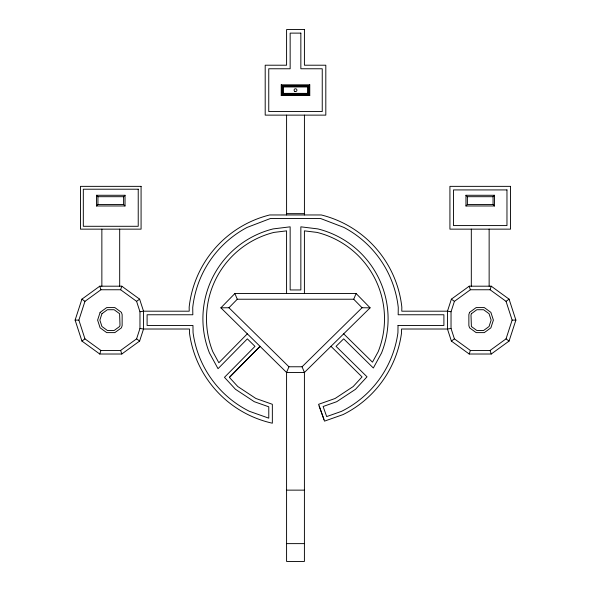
<?xml version="1.0" encoding="UTF-8"?>
<svg xmlns="http://www.w3.org/2000/svg" width="591" height="591" viewBox="0 0 591 591"><rect width="100%" height="100%" fill="white"/><g stroke="black" fill="none" stroke-linecap="round" stroke-linejoin="round"><path stroke-width="0.89" d="M75.116 320.108L81.927 299.149L99.753 286.192L121.79 286.192L139.616 299.149L143.532 311.191L143.532 329.017L139.616 341.066L121.79 354.016L99.753 354.016L81.927 341.066L75.116 320.108L78.869 320.108L84.956 301.351L100.913 289.76L120.63 289.76L136.587 301.351L139.964 311.76L139.964 328.456L136.587 338.857L120.63 350.448L100.913 350.448L84.956 338.857L78.869 320.108M99.753 354.016L100.913 350.448M120.63 289.76L121.79 286.192M451.384 299.149L447.468 311.191L447.468 329.017L451.384 341.066L469.21 354.016L491.247 354.016L509.073 341.066L515.884 320.108L509.073 299.149L491.247 286.192L469.21 286.192L451.384 299.149L454.413 301.351L470.37 289.76L490.087 289.76L506.044 301.351L512.131 320.108L506.044 338.857L490.087 350.448L470.37 350.448L454.413 338.857L451.036 328.456L451.036 311.76L454.413 301.351M469.21 354.016L470.37 350.448M490.087 289.76L491.247 286.192M220.886 307.822L228.939 307.748L288.918 366.767L286.583 372.47L286.583 561.45L304.409 561.45L304.409 372.47L302.075 366.767L362.054 307.748L370.114 307.822L356.114 293.528L234.886 293.528L220.886 307.822L286.583 372.47L304.409 372.47L370.114 307.822M228.939 307.748L237.279 299.231L353.714 299.231L356.114 293.528M247.319 333.834L218.855 362.756L212.782 351.638A89.005 89.005 0 0 1 274.025 232.396L286.583 230.859L286.583 293.528M229.389 377.405L260.025 346.333L229.389 377.405L237.789 386.536L255.844 398.46L272.348 404.296L272.348 423.208A106.971 106.971 0 0 1 189.497 333.117L189.445 329.017L143.532 329.017L139.964 328.456M96.51 205.971L97.936 204.545L123.608 204.545L125.033 205.971L125.033 195.274L96.51 195.274L96.51 205.971L125.033 205.971M96.51 195.274L97.936 196.7L123.608 196.7L125.033 195.274M281.242 95.513L281.951 94.804L309.049 94.804L309.765 95.513L309.765 84.816L281.242 84.816L281.242 95.513L309.765 95.513M282.668 94.087L283.377 93.378L307.623 93.378L308.339 94.087L308.339 86.242L282.668 86.242L282.668 94.087L308.339 94.087M282.668 86.242L283.377 86.958L307.623 86.958L308.339 86.242M281.242 84.816L281.951 85.532L309.049 85.532L309.765 84.816M465.967 205.971L467.392 204.545L493.064 204.545L494.49 205.971L494.49 195.274L465.967 195.274L465.967 205.971L494.49 205.971M465.967 195.274L467.392 196.7L493.064 196.7L494.49 195.274M81.927 341.066L84.956 338.857M136.587 301.351L139.616 299.149M451.384 341.066L454.413 338.857M506.044 301.351L509.073 299.149M319.162 406.002L323.979 419.425M139.964 311.76L143.532 311.191L189.216 311.191L189.164 307.128A106.971 106.971 0 0 1 269.695 214.961L321.305 214.961A106.971 106.971 0 0 1 401.836 307.172L401.784 311.191L447.468 311.191L451.036 311.76M451.036 328.456L447.468 329.017L401.548 329.017L401.496 333.169A106.971 106.971 0 0 1 343.09 414.572L324.503 421.132L318.571 404.318L335.097 398.489L353.159 386.573L362.054 376.918L330.975 346.333M286.591 213.654L304.417 213.654M512.131 320.108L515.884 320.108M288.918 366.767L302.075 366.767M286.583 490.138L304.409 490.138M286.583 543.624L304.409 543.624M506.044 338.857L509.073 341.066M81.927 299.149L84.956 301.351M136.587 338.857L139.616 341.066M343.681 333.834L372.47 362.157L378.203 351.675A89.005 89.005 0 0 0 316.975 232.396L304.409 230.859L304.409 293.528M353.714 299.231L362.054 307.748M234.886 293.528L237.279 299.231M469.21 286.192L470.37 289.76M490.087 350.448L491.247 354.016M99.753 286.192L100.913 289.76M120.63 350.448L121.79 354.016M493.064 196.7L493.064 204.545M489.141 229.145L489.141 286.192M471.315 229.145L471.315 286.192M467.392 196.7L467.392 204.545M309.049 85.532L309.049 94.804M307.623 86.958L307.623 93.378M304.417 115.127L304.417 214.961M286.591 115.127L286.591 214.961M283.377 86.958L283.377 93.378M281.951 85.532L281.951 94.804M123.608 196.7L123.608 204.545M119.685 229.145L119.685 286.192M101.859 229.145L101.859 286.192M97.936 196.7L97.936 204.545M398.031 325.456L397.935 332.689A103.373 103.373 0 0 1 341.495 411.358L326.675 416.581L323.122 406.497L336.7 401.703L355.486 389.314L367.011 376.799L336.057 346.333L343.681 338.835L373.335 368.008L381.535 353.004A92.602 92.602 0 0 0 317.84 228.909L300.849 226.826L300.849 289.959L290.151 289.959L290.151 226.826L273.16 228.909A92.602 92.602 0 0 0 209.443 352.96L218.027 368.681L247.356 338.872L254.98 346.37L224.469 377.324L235.462 389.277L254.241 401.673L268.779 406.815L268.779 418.162L249.439 411.321A103.373 103.373 0 0 1 193.058 332.637L192.962 325.456L147.1 325.456L147.1 314.759L192.829 314.759L192.732 307.519A103.373 103.373 0 0 1 247.097 227.424L270.353 218.53L320.647 218.53L343.91 227.432A103.373 103.373 0 0 1 398.268 307.556L398.171 314.759L443.9 314.759L443.9 325.456L398.031 325.456M100.123 312.373L97.611 320.108L100.123 327.842L106.705 332.622L114.839 332.622L121.421 327.842L122.138 325.634L122.138 314.582L121.421 312.373L114.839 307.586L106.705 307.586L100.123 312.373M101.948 313.695L99.864 320.108L101.948 326.52L107.399 330.487L114.144 330.487L119.604 326.52L120.003 325.294L119.604 313.695L114.144 309.728L107.399 309.728L101.948 313.695M469.579 312.373L468.862 314.582L468.862 325.634L469.579 327.842L476.161 332.622L484.295 332.622L490.877 327.842L493.389 320.108L490.877 312.373L484.295 307.586L476.161 307.586L469.579 312.373M471.396 313.695L470.997 314.922L471.396 326.52L476.856 330.487L483.601 330.487L489.053 326.52L491.136 320.108L489.053 313.695L483.601 309.728L476.856 309.728L471.396 313.695M304.417 29.55L286.591 29.55L286.591 65.209L265.196 65.209L265.196 115.127L325.811 115.127L325.811 65.209L304.417 65.209L304.417 29.55M300.849 33.118L290.151 33.118L290.151 68.77L268.757 68.77L268.757 111.559L322.243 111.559L322.243 68.77L300.849 68.77L300.849 33.118M141.079 186.357L80.465 186.357L80.465 229.145L141.079 229.145L141.079 186.357M510.535 186.357L449.921 186.357L449.921 229.145L510.535 229.145L510.535 186.357M138.228 189.209L83.316 189.209L83.316 226.294L138.228 226.294L138.228 189.209M506.967 189.925L453.482 189.925L453.482 225.577L506.967 225.577L506.967 189.925M294.791 91.398A1.426 1.426 0 0 0 296.926 90.164A1.426 1.426 0 0 0 294.791 88.931A1.426 1.426 0 0 0 294.791 91.398"/></g></svg>
